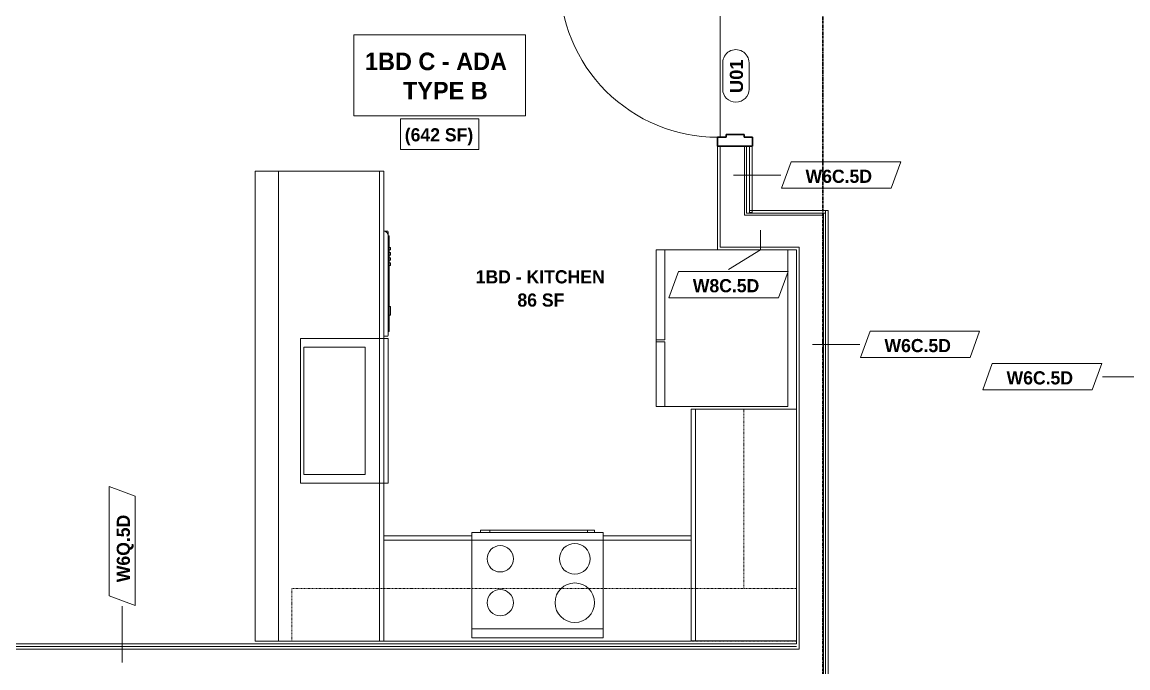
# Model space of a CAD drawing. Header units: inches. Extents: x -4058 to -1781, y 9814 to 12264.
# Drawn here: x -3663.9 to -3411.7, y 10548.9 to 10696.2 of the extents above; entities that cross this region are included whole.
import ezdxf

# ---------------------------------------------------------------- set-up
doc = ezdxf.new("R2010")
doc.units = ezdxf.units.IN
doc.header["$MEASUREMENT"] = 0
doc.linetypes.add('Dash', pattern=[0.25, 0.125, -0.125])
doc.linetypes.add('Grid Line 1_2_', pattern=[0.875, 0.5, -0.125, 0.125, -0.125])
for name, color, linetype, lineweight in [('0-1', 7, 'Continuous', 5), ('0-2', 7, 'Continuous', 9), ('A-AREA-IDEN', 2, 'Continuous', 9), ('A-DOOR-1', 7, 'Continuous', 9), ('A-DOOR-2', 10, 'Continuous', 30), ('A-DOOR-FRAM-2', 10, 'Continuous', 30), ('A-DOOR-IDEN', 31, 'Continuous', 9), ('A-FLOR-2', 192, 'Continuous', 9), ('A-WALL-2', 250, 'Continuous', 18), ('A-WALL-3', 113, 'Continuous', 9), ('A-WALL-IDEN', 211, 'Continuous', 9), ('I-WALL-1', 7, 'Continuous', 9), ('P-SANR-FIXT', 6, 'Continuous', 9), ('Q-CASE', 31, 'Continuous', 9), ('Q-CASE-HDLN', 31, 'Dash', 9), ('Q-SPCQ', 91, 'Continuous', 9), ('S-GRID-1', 1, 'Grid Line 1_2_', 30)]:
    doc.layers.add(name, color=color, linetype=linetype, lineweight=lineweight)
doc.styles.add('Arial_B', font='arialbd.ttf', dxfattribs={"height": 3})
doc.styles.add('Century Gothic_B', font='GOTHICB.TTF', dxfattribs={"height": 4})
doc.styles.add('Century Gothic_B_1', font='GOTHICB.TTF', dxfattribs={"height": 3})

# ---------------------------------------------------------------- blocks, each defined once
blk = doc.blocks.new('HOLLOW METAL - UNIT DOOR-2191978-UNIT PLANS - 1ST FLOOR')
at = {"layer": 'A-DOOR-1'}
blk.add_arc((18, 3.875), 36, 90, 180, dxfattribs=at)
at = {"layer": 'A-DOOR-2'}
for p, q in [((18, 39.875), (16.25, 39.875)), ((16.25, 39.875), (16.25, 3.875)), ((18, 3.875), (18, 39.875)), ((16.25, 3.875), (18, 3.875))]:
    blk.add_line(p, q, dxfattribs=at)
at = {"layer": 'A-DOOR-FRAM-2'}
for p, q in [((-18, 3.875), (-20, 3.875)), ((-20, 3.875), (-20, -4.125)), ((-18, 1.9375), (-18, 3.875)), ((18, 3.875), (18, 1.9375)), ((20, 3.875), (18, 3.875)), ((20, -4.125), (20, 3.875)), ((-17.375, 1.9375), (-18, 1.9375)), ((-17.375, -2.1875), (-17.375, 1.9375)), ((18, 1.9375), (17.375, 1.9375)), ((17.375, 1.9375), (17.375, -2.1875)), ((-18, -4.125), (-18, -2.1875)), ((-18, -2.1875), (-17.375, -2.1875)), ((17.375, -2.1875), (18, -2.1875)), ((18, -2.1875), (18, -4.125)), ((-20, -4.125), (-18, -4.125)), ((18, -4.125), (20, -4.125))]:
    blk.add_line(p, q, dxfattribs=at)
blk = doc.blocks.new('CTR - 1st Phase - Common Walls_rvt-1-UNIT PLANS - 1ST FLOOR')
at = {"layer": 'A-WALL-2'}
for p, q in [((-3504.67, 10667.94), (-3504.67, 10653.28)), ((-3499.17, 10667.94), (-3499.17, 10653.28)), ((-3498.67, 10667.94), (-3498.67, 10653.28)), ((-3504.67, 10652.15), (-3504.67, 10653.28)), ((-3504.67, 10644.9), (-3504.67, 10652.15)), ((-3499.17, 10652.65), (-3499.17, 10653.28)), ((-3499.17, 10652.15), (-3499.17, 10652.65)), ((-3481.17, 10652.15), (-3499.17, 10652.15)), ((-3498.67, 10652.65), (-3498.67, 10653.28)), ((-3498.05, 10652.65), (-3498.67, 10652.65)), ((-3498.05, 10652.65), (-3498.67, 10652.65)), ((-3498.05, 10652.65), (-3498.05, 10653.28)), ((-3481.17, 10652.65), (-3498.05, 10652.65)), ((-3481.17, 10652.65), (-3480.67, 10652.65)), ((-3481.17, 10652.65), (-3481.17, 10652.15)), ((-3480.67, 10652.65), (-3481.17, 10652.65)), ((-3481.17, 10652.15), (-3481.17, 10644.9)), ((-3480.67, 10653.28), (-3480.67, 10652.65)), ((-3480.67, 10652.65), (-3480.67, 10644.28)), ((-3486.67, 10644.9), (-3504.67, 10644.9)), ((-3486.67, 10644.9), (-3486.67, 10644.28)), ((-3486.67, 10644.28), (-3486.67, 10553.19)), ((-3481.17, 10644.9), (-3481.17, 10644.28)), ((-3481.17, 10644.28), (-3481.17, 10418.16)), ((-3480.67, 10644.28), (-3480.67, 10418.16)), ((-3487.3, 10553.81), (-3823.82, 10553.81)), ((-3487.3, 10553.19), (-3823.82, 10553.19)), ((-3487.3, 10553.19), (-3486.67, 10553.19))]:
    blk.add_line(p, q, dxfattribs=at)
at = {"layer": 'I-WALL-1'}
for p, q in [((-3505.3, 10667.94), (-3505.3, 10653.28)), ((-3498.05, 10653.28), (-3498.05, 10667.94)), ((-3498.05, 10667.94), (-3498.05, 10652.78)), ((-3497.42, 10652.78), (-3497.42, 10667.94)), ((-3505.3, 10653.28), (-3505.3, 10644.9)), ((-3480.67, 10653.28), (-3498.05, 10653.28)), ((-3498.05, 10652.78), (-3497.42, 10652.78)), ((-3480.05, 10653.28), (-3480.67, 10653.28)), ((-3480.05, 10644.28), (-3480.05, 10653.28)), ((-3505.3, 10644.9), (-3505.3, 10644.28)), ((-3489.3, 10644.28), (-3487.3, 10644.28)), ((-3487.3, 10644.28), (-3487.3, 10554.44)), ((-3480.05, 10418.16), (-3480.05, 10644.28)), ((-3487.3, 10554.44), (-3823.82, 10554.44))]:
    blk.add_line(p, q, dxfattribs=at)
at = {"layer": '0-2', "rotation": 89.99999999998808}
blk.add_blockref('HOLLOW METAL - UNIT DOOR-2191978-UNIT PLANS - 1ST FLOOR', (-3501.42, 10687.94), dxfattribs=at)
blk = doc.blocks.new('CTR - 1st Phase - Structure_rvt-1-UNIT PLANS - 1ST FLOOR')
at = {"layer": 'S-GRID-1'}
blk.add_line((-3481.32, 9814.03), (-3481.32, 12247.5), dxfattribs=at)
blk = doc.blocks.new('OD_CW_Upper Cabinet - OD_CW_Upper Cabinet-4366989-UNIT PLANS - 1ST FLOOR')
at = {"layer": 'Q-CASE-HDLN'}
for p, q in [((0.74, -24), (0.74, -12)), ((0.74, -12), (115.86, -12)), ((115.86, -12), (115.86, -24)), ((115.86, -24), (0.74, -24))]:
    blk.add_line(p, q, dxfattribs=at)
blk = doc.blocks.new('OD_CW_Base Cabinet - OD_CW_Base Cabinet-V51-UNIT PLANS - 1ST FLOOR')
at = {"layer": 'Q-CASE'}
for p, q in [((0.74, 0), (20.8, 0)), ((0.74, 0), (20.8, 0)), ((20.8, -1), (0.74, -1)), ((0.74, -1), (20.8, -1)), ((50.8, 0), (70.86, 0)), ((50.8, 0), (70.86, 0)), ((70.86, -1), (50.8, -1)), ((50.8, -1), (70.86, -1)), ((70.86, 0), (70.86, -24)), ((70.86, 0), (70.86, -1)), ((70.86, -1), (70.86, -24)), ((70.86, -24), (0.74, -24)), ((70.86, -24), (0.74, -24))]:
    blk.add_line(p, q, dxfattribs=at)
blk = doc.blocks.new('OD_CW_Base Cabinet - OD_CW_Base Cabinet-V52-UNIT PLANS - 1ST FLOOR')
at = {"layer": 'Q-CASE'}
for p, q in [((0.74, 0), (107.93, 0)), ((0.74, -24), (0.74, 0)), ((107.93, 0), (107.93, -24)), ((107.93, -24), (0.74, -24))]:
    blk.add_line(p, q, dxfattribs=at)
blk = doc.blocks.new('OD_CW_Upper Cabinet - OD_CW_Upper Cabinet-4366990-UNIT PLANS - 1ST FLOOR')
at = {"layer": 'Q-CASE-HDLN'}
for p, q in [((0.74, -24), (0.74, -12)), ((0.74, -12), (41.64, -12)), ((41.64, -12), (41.64, -24)), ((41.64, -24), (0.74, -24))]:
    blk.add_line(p, q, dxfattribs=at)
blk = doc.blocks.new('OD_CW_Base Cabinet - OD_CW_Base Cabinet-V53-UNIT PLANS - 1ST FLOOR')
at = {"layer": 'Q-CASE'}
for p, q in [((0.74, -24), (0.74, 0)), ((0.74, 0), (53.64, 0)), ((0.74, -1), (0.74, 0)), ((0.74, 0), (53.64, 0)), ((53.64, -1), (0.74, -1)), ((0.74, -24), (0.74, -1)), ((0.74, -1), (53.64, -1)), ((53.64, 0), (53.64, -24)), ((53.64, 0), (53.64, -1)), ((53.64, -1), (53.64, -24))]:
    blk.add_line(p, q, dxfattribs=at)
blk = doc.blocks.new('Refrigerator_-_Side-by-Side_6047 - 36_ X 30_-1372843-UNIT PLANS - 1ST FLOOR')
at = {"layer": 'Q-SPCQ'}
for p, q in [((-17.88, 15.58), (17.87, 15.58)), ((-17.88, -14.42), (-17.88, 15.58)), ((-17.88, 15.58), (-3.13, 15.58)), ((-17.88, 15.58), (-17.88, 13.58)), ((-3.13, 13.58), (-3.13, 15.58)), ((-2.63, 15.58), (17.87, 15.58)), ((-2.63, 15.58), (-2.63, 13.58)), ((17.87, 15.58), (17.87, -14.42)), ((17.87, 13.58), (17.87, 15.58)), ((-3.13, 13.58), (-17.88, 13.58)), ((17.87, 13.58), (-2.63, 13.58)), ((17.87, -14.42), (-17.88, -14.42))]:
    blk.add_line(p, q, dxfattribs=at)
blk = doc.blocks.new('Dishwasher_15404 - 34_ counter-547918-UNIT PLANS - 1ST FLOOR')
at = {"layer": 'Q-SPCQ'}
for p, q in [((23.68, 24), (22.88, 24)), ((23.87, 22.93), (23.87, 23.8)), ((23.87, 0.2), (23.87, 22.93)), ((23.87, 22.91), (24.12, 22.91)), ((24.12, 22.91), (24.12, 1.09)), ((24.37, 20.28), (24.12, 20.28)), ((24.37, 20.28), (24.37, 19.69)), ((24.12, 19.69), (24.37, 19.69)), ((24.37, 19.1), (24.12, 19.1)), ((24.12, 18.51), (24.37, 18.51)), ((24.37, 17.92), (24.12, 17.92)), ((24.37, 19.1), (24.37, 18.51)), ((24.37, 17.92), (24.37, 17.33)), ((24.12, 17.33), (24.37, 17.33)), ((24.37, 16.74), (24.12, 16.74)), ((24.12, 16.15), (24.37, 16.15)), ((24.37, 16.74), (24.37, 16.15)), ((24.37, 6.79), (24.12, 6.79)), ((24.37, 6.79), (24.37, 5.81)), ((24.37, 5.81), (24.37, 4.82)), ((24.12, 4.82), (24.37, 4.82)), ((23.87, 1.09), (24.12, 1.09)), ((22.88, 0), (23.68, 0))]:
    blk.add_line(p, q, dxfattribs=at)
for centre, radius, start, end in [((22.8, 22.93), 1.07, 360, 86.115), ((23.68, 23.8), 0.197, 0, 90), ((23.68, 0.2), 0.197, 270, 360), ((23.68, 0.2), 0.197, 285, 345)]:
    blk.add_arc(centre, radius, start, end, dxfattribs=at)
blk = doc.blocks.new('Range - 24_ x 30_-2320547-UNIT PLANS - 1ST FLOOR')
at = {"layer": 'Q-SPCQ'}
for p, q in [((0, 22), (0, 24)), ((0, 24), (30, 24)), ((30, 24), (30, 22)), ((0, 1.75), (0, 22)), ((0, 22), (30, 22)), ((30, 22), (30, 1.75)), ((30, 1.75), (0, 1.75)), ((0, 1.75), (30, 1.75)), ((0, 1.75), (0, 0)), ((30, 0), (30, 1.75)), ((30, 0), (0, 0)), ((2, 0), (2, -0.5)), ((3.61, -0.5), (2, -0.5)), ((3.61, 0), (3.61, -0.5)), ((25.87, -0.5), (3.61, -0.5)), ((25.87, -0.5), (25.87, 0)), ((28, -0.5), (25.87, -0.5)), ((28, -0.5), (28, 0))]:
    blk.add_line(p, q, dxfattribs=at)
for centre, radius, start, end in [((6.5, 16), 4.5, 0, 180), ((23.5, 16), 3, 0, 180), ((6.5, 16), 4.5, 180, 360), ((23.5, 16), 3, 180, 360), ((6.5, 6), 3.5, 0, 180), ((23.5, 6), 3, 0, 180), ((6.5, 6), 3.5, 180, 360), ((23.5, 6), 3, 180, 360)]:
    blk.add_arc(centre, radius, start, end, dxfattribs=at)
blk = doc.blocks.new('Stainless Steel Farmhous Kitchen Sink - Stainless Steel Farmhous Kitchen Sink-2443921-UNIT PLANS - 1ST FLOOR')
at = {"layer": 'P-SANR-FIXT'}
for p, q in [((0, -2.25), (-33, -2.25)), ((-33, -2.25), (-33, -22.2)), ((0, -22.2), (0, -2.25)), ((-31, -16.96), (-31, -3)), ((-31, -3), (-2, -3)), ((-2, -3), (-2, -16.96)), ((-2, -16.96), (-31, -16.96)), ((-33, -22.2), (0, -22.2))]:
    blk.add_line(p, q, dxfattribs=at)
blk = doc.blocks.new('Wall Tag - Arch Wall-3956453-UNIT PLANS - 1ST FLOOR')
at = {"layer": 'A-WALL-IDEN'}
for p, q in [((-0.3561, 0.0937), (-0.4244, -0.0937)), ((0.4244, 0.0937), (-0.3561, 0.0937)), ((0.3561, -0.0937), (0.4244, 0.0937)), ((-0.4244, -0.0937), (0.3561, -0.0937))]:
    blk.add_line(p, q, dxfattribs=at)
blk = doc.blocks.new('Door Tag - Type Mark-2601225-UNIT PLANS - 1ST FLOOR')
at = {"layer": 'A-DOOR-IDEN'}
for p, q in [((0.09375, 0.09375), (-0.09375, 0.09375)), ((-0.09375, -0.09375), (0.09375, -0.09375))]:
    blk.add_line(p, q, dxfattribs=at)
for centre, start, end in [((-0.09375, 0), 90, 270), ((0.09375, 0), 270, 90)]:
    blk.add_arc(centre, 0.09375, start, end, dxfattribs=at)

msp = doc.modelspace()

# ---------------------------------------------------------------- linework, layer by layer
at = {"layer": 'A-AREA-IDEN', "flags": 128}
for points in [[(-3588.28, 10693.31), (-3549.08, 10693.31), (-3549.08, 10674.86), (-3588.28, 10674.86)], [(-3577.64, 10674.18), (-3559.72, 10674.18), (-3559.72, 10667.18), (-3577.64, 10667.18)]]:
    msp.add_lwpolyline(points, close=True, dxfattribs=at)
at = {"layer": 'A-FLOR-2'}
msp.add_line((-3504.67, 10669.94), (-3504.67, 10705.94), dxfattribs=at)
at = {"layer": 'A-WALL-3'}
for p, q in [((-3610.8, 10555.06), (-3610.8, 10662.25)), ((-3605.42, 10662.25), (-3610.8, 10662.25)), ((-3605.42, 10662.25), (-3605.42, 10555.06)), ((-3605.42, 10555.06), (-3610.8, 10555.06))]:
    msp.add_line(p, q, dxfattribs=at)
at = {"layer": 'A-WALL-IDEN'}
for p, q in [((-3501.67, 10661.31), (-3490.83, 10661.31)), ((-3495.53, 10648.78), (-3495.53, 10644.27)), ((-3495.53, 10644.27), (-3502.8, 10639.77)), ((-3483.67, 10622.69), (-3472.83, 10622.69)), ((-3406.67, 10615.33), (-3417.52, 10615.33)), ((-3641.1, 10550.19), (-3641.1, 10563.01))]:
    msp.add_line(p, q, dxfattribs=at)
at = {"layer": 'Q-CASE'}
for p, q in [((-3605.42, 10662.25), (-3582.42, 10662.25)), ((-3605.42, 10555.06), (-3605.42, 10662.25)), ((-3582.42, 10662.25), (-3582.42, 10555.06)), ((-3582.42, 10662.25), (-3581.42, 10662.25)), ((-3582.42, 10555.06), (-3582.42, 10662.25)), ((-3581.42, 10662.25), (-3581.42, 10555.06)), ((-3582.42, 10555.06), (-3605.42, 10555.06)), ((-3581.42, 10555.06), (-3582.42, 10555.06))]:
    msp.add_line(p, q, dxfattribs=at)

# ---------------------------------------------------------------- block references
at = {"layer": '0-1'}
for name in ['CTR - 1st Phase - Structure_rvt-1-UNIT PLANS - 1ST FLOOR', 'CTR - 1st Phase - Common Walls_rvt-1-UNIT PLANS - 1ST FLOOR']:
    msp.add_blockref(name, (0, 0), dxfattribs=at)
at = {"layer": 'A-DOOR-IDEN', "xscale": 31.99999999999999, "yscale": 31.99999999999999, "zscale": 31.99999999999999, "rotation": 89.99999999999955}
msp.add_blockref('Door Tag - Type Mark-2601225-UNIT PLANS - 1ST FLOOR', (-3501.12, 10683.94), dxfattribs=at)
at = {"layer": 'A-WALL-IDEN', "xscale": 31.99999999999999, "yscale": 31.99999999999999, "zscale": 31.99999999999999}
for p in [(-3477.1, 10661.31), (-3502.8, 10636.35), (-3459.1, 10622.69), (-3431.25, 10615.33)]:
    msp.add_blockref('Wall Tag - Arch Wall-3956453-UNIT PLANS - 1ST FLOOR', p, dxfattribs=at)
at = {"layer": 'A-WALL-IDEN', "xscale": 31.99999999999999, "yscale": 31.99999999999999, "zscale": 31.99999999999999, "rotation": 89.99999999999955}
msp.add_blockref('Wall Tag - Arch Wall-3956453-UNIT PLANS - 1ST FLOOR', (-3641.1, 10576.74), dxfattribs=at)
at = {"layer": 'P-SANR-FIXT', "rotation": 90.00000000000027}
msp.add_blockref('Stainless Steel Farmhous Kitchen Sink - Stainless Steel Farmhous Kitchen Sink-2443921-UNIT PLANS - 1ST FLOOR', (-3602.66, 10624.06), dxfattribs=at)
at = {"layer": 'Q-CASE'}
for name, p, rotation in [('OD_CW_Base Cabinet - OD_CW_Base Cabinet-V52-UNIT PLANS - 1ST FLOOR', (-3581.42, 10662.99), 269.9999999999981), ('OD_CW_Base Cabinet - OD_CW_Base Cabinet-V53-UNIT PLANS - 1ST FLOOR', (-3511.3, 10554.33), 89.99999999999834), ('OD_CW_Upper Cabinet - OD_CW_Upper Cabinet-4366990-UNIT PLANS - 1ST FLOOR', (-3511.3, 10566.33), 90.00000000000402)]:
    msp.add_blockref(name, p, dxfattribs=dict(at, rotation=rotation))
for name, p in [('OD_CW_Base Cabinet - OD_CW_Base Cabinet-V51-UNIT PLANS - 1ST FLOOR', (-3582.16, 10579.06)), ('OD_CW_Upper Cabinet - OD_CW_Upper Cabinet-4366989-UNIT PLANS - 1ST FLOOR', (-3603.16, 10579.06))]:
    msp.add_blockref(name, p, dxfattribs=at)
at = {"layer": 'Q-SPCQ'}
msp.add_blockref('Dishwasher_15404 - 34_ counter-547918-UNIT PLANS - 1ST FLOOR', (-3604.3, 10624.56), dxfattribs=at)
for name, p, rotation in [('Refrigerator_-_Side-by-Side_6047 - 36_ X 30_-1372843-UNIT PLANS - 1ST FLOOR', (-3503.72, 10626.4), 90.0000000000005), ('Range - 24_ x 30_-2320547-UNIT PLANS - 1ST FLOOR', (-3531.36, 10579.81), 180)]:
    msp.add_blockref(name, p, dxfattribs=dict(at, rotation=rotation))

# ---------------------------------------------------------------- texts
at = {"layer": 'A-AREA-IDEN', "attachment_point": 1}
for s, insert, char_height, width, style in [('1BD C - ADA', (-3585.72, 10689.25), 4, 41.208, 'Century Gothic_B'), ('TYPE B', (-3577.05, 10682.58), 4, 20.301, 'Century Gothic_B'), ('(642 SF)', (-3576.64, 10672.01), 3, 19.19, 'Century Gothic_B_1'), ('1BD - KITCHEN', (-3560.46, 10639.62), 3, 35.451, 'Century Gothic_B_1'), ('86 SF', (-3550.95, 10634.32), 3, 12.423, 'Century Gothic_B_1')]:
    msp.add_mtext(s, dxfattribs=dict(at, insert=insert, char_height=char_height, width=width, style=style))
at = {"layer": 'A-DOOR-IDEN', "insert": (-3502.5, 10680.01), "char_height": 3, "width": 9.393, "attachment_point": 1, "rotation": 90, "style": 'Arial_B'}
msp.add_mtext('U01', dxfattribs=at)
at = {"layer": 'A-WALL-IDEN', "char_height": 3, "width": 19.594, "attachment_point": 1, "style": 'Century Gothic_B_1'}
for s, insert in [('W6C.5D', (-3485.23, 10662.55)), ('W8C.5D', (-3510.94, 10637.6)), ('W6C.5D', (-3467.23, 10623.94)), ('W6C.5D', (-3439.38, 10616.58))]:
    msp.add_mtext(s, dxfattribs=dict(at, insert=insert))
at = {"layer": 'A-WALL-IDEN', "insert": (-3642.34, 10568.48), "char_height": 3, "width": 19.897, "attachment_point": 1, "rotation": 90, "style": 'Century Gothic_B_1'}
msp.add_mtext('W6Q.5D', dxfattribs=at)

doc.saveas('drawing.dxf')
